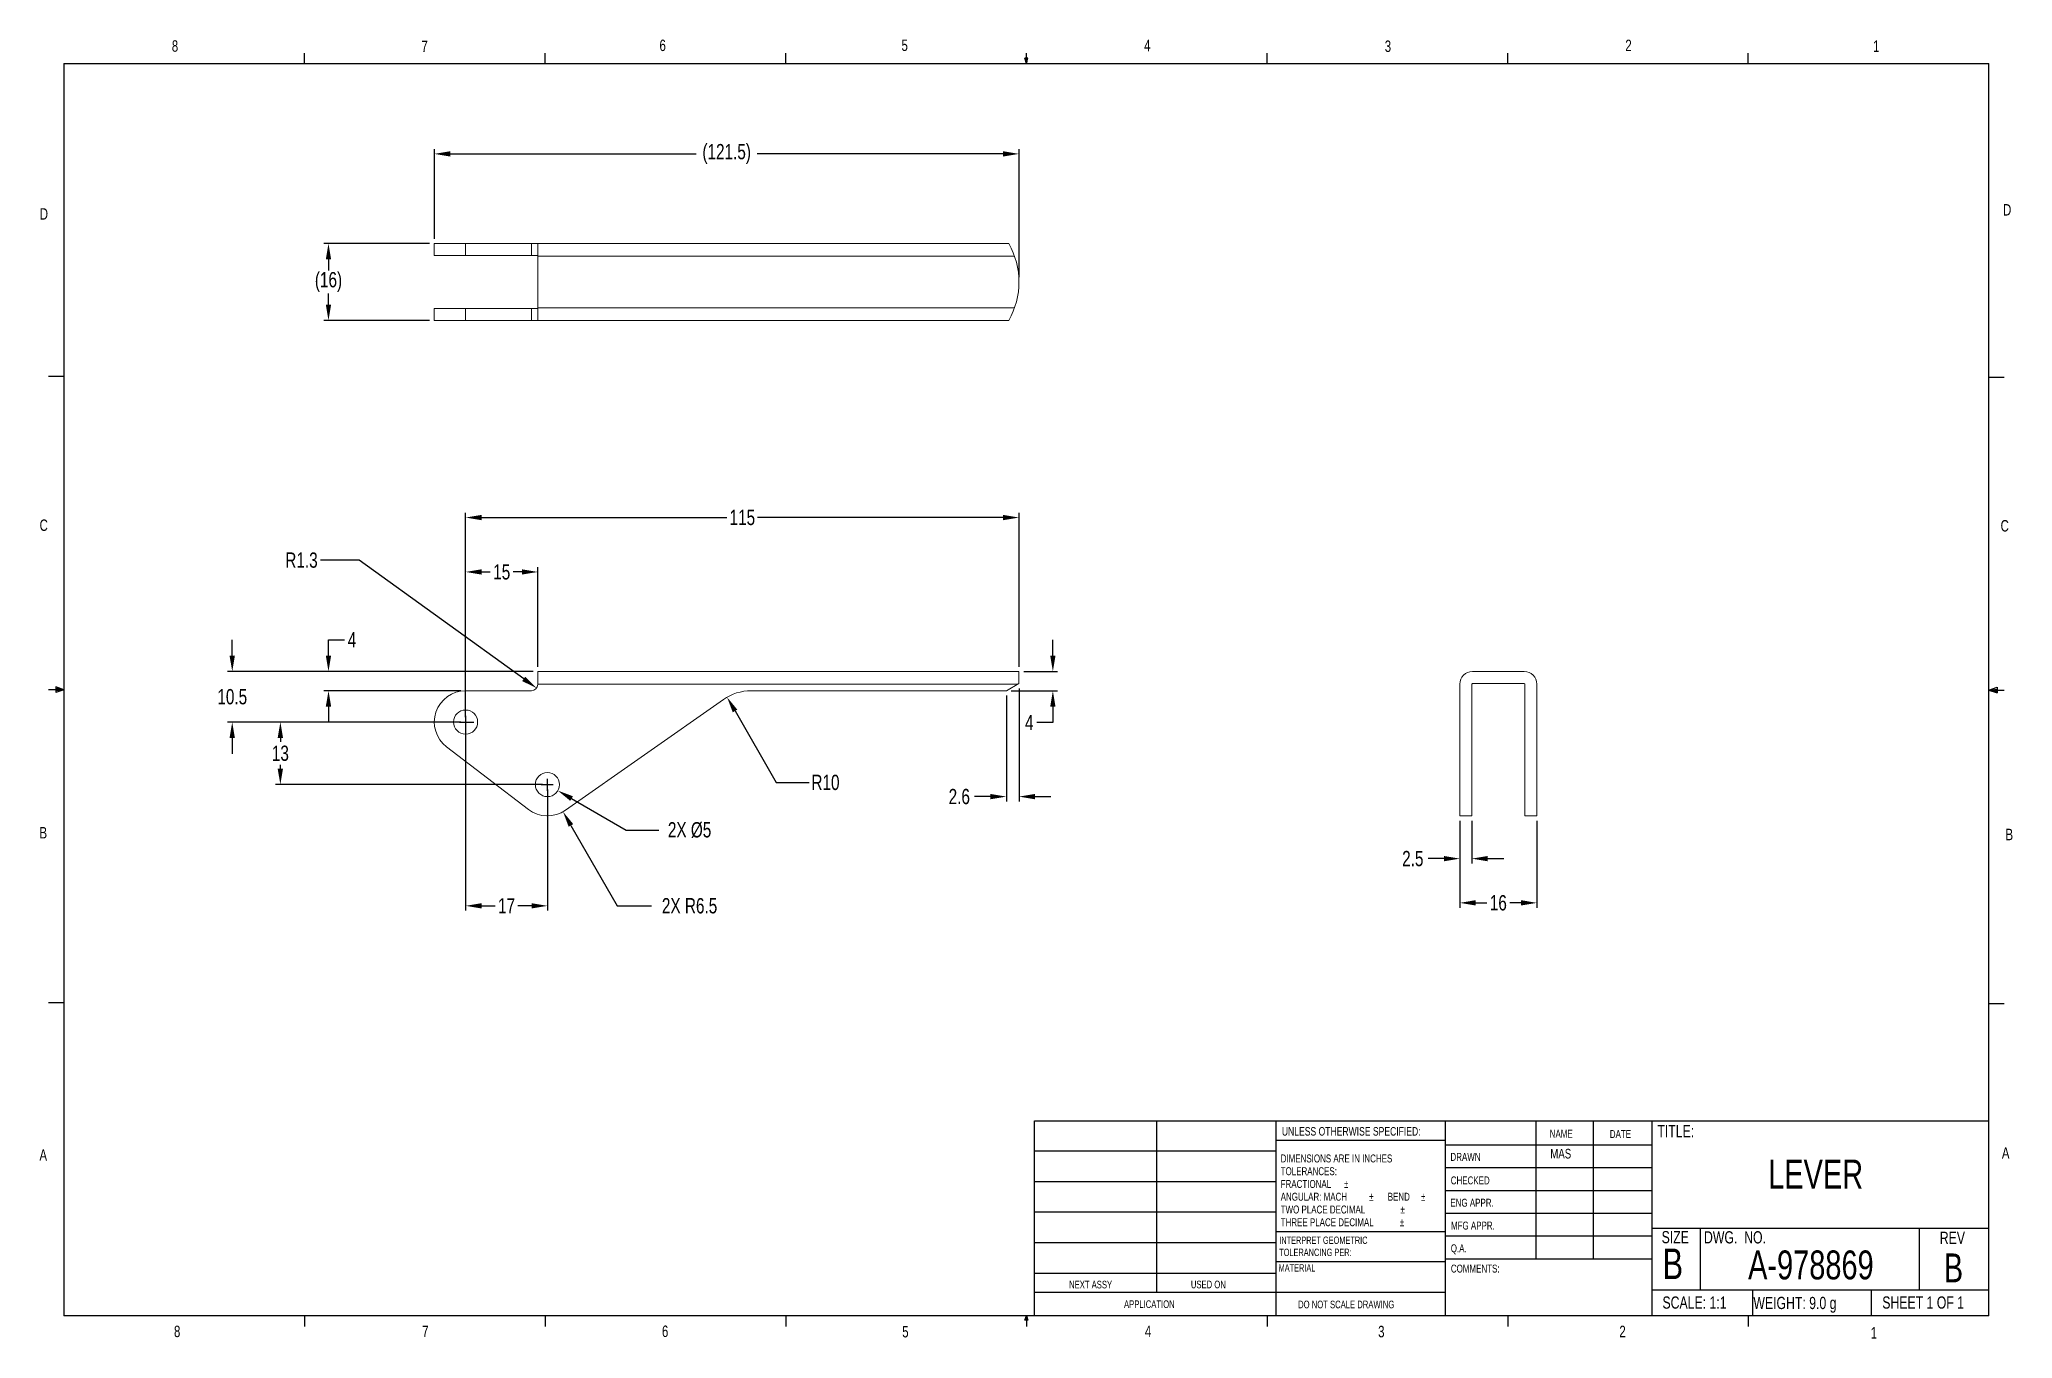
# Model space of a CAD drawing. Header units: millimetres. Extents: x 11 to 421, y 5 to 275.
import ezdxf
from ezdxf.enums import TextEntityAlignment as Align
from ezdxf.lldxf.tags import DXFTag

# ---------------------------------------------------------------- set-up
doc = ezdxf.new("R2010")
doc.units = ezdxf.units.MM
doc.header["$PDSIZE"] = -1
for name, color, linetype in [('CENTERLINE', 5, 'CENTERX2'), ('DIM', 2, 'Continuous'), ('HIDDEN', 3, 'HIDDEN'), ('TITLEBLOCK', 6, 'Continuous')]:
    doc.layers.add(name, color=color, linetype=linetype)
doc.layers.add('OBJECT', color=4, linetype='Continuous', lineweight=15)
doc.styles.add('SLDTEXTSTYLE0', font='TXT', dxfattribs={"width": 0.75})
tags = doc.linetypes.add('CENTERX2', pattern=[20.32, 12.7, -2.54, 2.54, -2.54]).pattern_tags.tags
tags[10:11] = [DXFTag(74, 4), DXFTag(75, 0), DXFTag(340, '0'), DXFTag(46, 1.0), DXFTag(50, 0.0), DXFTag(44, 0.0), DXFTag(45, 0.0)]
tags[8:9] = [DXFTag(74, 4), DXFTag(75, 0), DXFTag(340, '0'), DXFTag(46, 1.0), DXFTag(50, 0.0), DXFTag(44, 0.0), DXFTag(45, 0.0)]
tags[6:7] = [DXFTag(74, 4), DXFTag(75, 0), DXFTag(340, '0'), DXFTag(46, 1.0), DXFTag(50, 0.0), DXFTag(44, 0.0), DXFTag(45, 0.0)]
tags[4:5] = [DXFTag(74, 4), DXFTag(75, 0), DXFTag(340, '0'), DXFTag(46, 1.0), DXFTag(50, 0.0), DXFTag(44, 0.0), DXFTag(45, 0.0)]
tags = doc.linetypes.add('HIDDEN', pattern=[1.905, 1.27, -0.635]).pattern_tags.tags
tags[6:7] = [DXFTag(74, 4), DXFTag(75, 0), DXFTag(340, '0'), DXFTag(46, 1.0), DXFTag(50, 0.0), DXFTag(44, 0.0), DXFTag(45, 0.0)]
tags[4:5] = [DXFTag(74, 4), DXFTag(75, 0), DXFTag(340, '0'), DXFTag(46, 1.0), DXFTag(50, 0.0), DXFTag(44, 0.0), DXFTag(45, 0.0)]
doc.dimstyles.new('SLDDIMSTYLE0', dxfattribs={"dimtxt": 3.175, "dimasz": 3.302, "dimexe": 1, "dimexo": 1, "dimgap": 0.79375, "dimtad": 0, "dimtih": 1, "dimtoh": 1, "dimrnd": 1e-09, "dimzin": 12, "dimdsep": 46, "dimtxsty": 'SLDTEXTSTYLE0', "dimcen": 0.09, "dimadec": 0, "dimazin": 0, "dimtfac": 1, "dimtofl": 0, "dimtmove": 0, "dimatfit": 3, "dimfxl": 1, "dimtolj": 1, "dimtzin": 12, "dimarcsym": 0})

# ---------------------------------------------------------------- blocks, each defined once
blk = doc.blocks.new('*D14')
at = {"color": 0, "linetype": 'ByBlock', "lineweight": -2}
for p, q in [((116.3, 120.41), (116.48, 120.41)), ((116.39, 120.5), (116.39, 120.32)), ((121.28, 111.92), (130.9, 95.21)), ((130.9, 95.21), (137.99, 95.21))]:
    blk.add_line(p, q, dxfattribs=at)
at = {"color": 0, "linetype": 'ByBlock'}
blk.add_solid([(119.63, 114.78), (120.8, 111.65), (121.75, 112.2)], dxfattribs=at)
at = {"layer": 'DEFPOINTS', "color": 0, "linetype": 'ByBlock'}
for p in [(116.39, 120.41), (119.63, 114.78)]:
    blk.add_point(p, dxfattribs=at)
at = {"color": 0, "linetype": 'ByBlock', "insert": (145.93, 95.21), "char_height": 3.175, "attachment_point": 5, "style": 'SLDTEXTSTYLE0'}
blk.add_mtext('2X R6.5', dxfattribs=at)
blk = doc.blocks.new('*D13')
at = {"color": 0, "linetype": 'ByBlock', "lineweight": -2}
for p, q in [((116.3, 120.41), (116.48, 120.41)), ((116.39, 120.5), (116.39, 120.32)), ((121.41, 117.51), (132.73, 110.96)), ((132.73, 110.96), (139.57, 110.96))]:
    blk.add_line(p, q, dxfattribs=at)
at = {"color": 0, "linetype": 'ByBlock'}
blk.add_solid([(118.55, 119.16), (121.13, 117.03), (121.68, 117.99)], dxfattribs=at)
at = {"layer": 'DEFPOINTS', "color": 0, "linetype": 'ByBlock'}
for p in [(114.22, 121.67), (118.55, 119.16)]:
    blk.add_point(p, dxfattribs=at)
at = {"color": 0, "linetype": 'ByBlock', "insert": (145.93, 110.96), "char_height": 3.175, "attachment_point": 5, "style": 'SLDTEXTSTYLE0'}
blk.add_mtext('2X %%c5', dxfattribs=at)
blk = doc.blocks.new('*D12')
at = {"color": 0, "linetype": 'ByBlock', "lineweight": -2}
for p, q in [((99.39, 132.41), (99.39, 94.21)), ((116.39, 119.41), (116.39, 94.21)), ((102.69, 95.21), (105.5, 95.21)), ((113.08, 95.21), (110.27, 95.21))]:
    blk.add_line(p, q, dxfattribs=at)
at = {"color": 0, "linetype": 'ByBlock'}
for points in [[(99.39, 95.21), (102.69, 95.76), (102.69, 94.66)], [(116.39, 95.21), (113.08, 95.76), (113.08, 94.66)]]:
    blk.add_solid(points, dxfattribs=at)
at = {"layer": 'DEFPOINTS', "color": 0, "linetype": 'ByBlock'}
for p in [(99.39, 133.41), (116.39, 120.41)]:
    blk.add_point(p, dxfattribs=at)
at = {"color": 0, "linetype": 'ByBlock', "insert": (107.89, 95.21), "char_height": 3.175, "attachment_point": 5, "style": 'SLDTEXTSTYLE0'}
blk.add_mtext('17', dxfattribs=at)
blk = doc.blocks.new('*D11')
at = {"color": 0, "linetype": 'ByBlock', "lineweight": -2}
for p, q in [((98.39, 133.41), (59.89, 133.41)), ((60.89, 130.11), (60.89, 129.3)), ((60.89, 123.72), (60.89, 124.53)), ((115.39, 120.41), (59.89, 120.41))]:
    blk.add_line(p, q, dxfattribs=at)
at = {"color": 0, "linetype": 'ByBlock'}
for points in [[(60.89, 133.41), (61.44, 130.11), (60.33, 130.11)], [(60.89, 120.41), (61.44, 123.72), (60.33, 123.72)]]:
    blk.add_solid(points, dxfattribs=at)
at = {"layer": 'DEFPOINTS', "color": 0, "linetype": 'ByBlock'}
for p in [(99.39, 133.41), (116.39, 120.41)]:
    blk.add_point(p, dxfattribs=at)
at = {"color": 0, "linetype": 'ByBlock', "insert": (60.89, 126.91), "char_height": 3.175, "attachment_point": 5, "style": 'SLDTEXTSTYLE0'}
blk.add_mtext('13', dxfattribs=at)
blk = doc.blocks.new('*D10')
at = {"color": 0, "linetype": 'ByBlock', "lineweight": -2}
for p, q in [((50.89, 147.22), (50.89, 150.52)), ((113.39, 143.91), (49.89, 143.91)), ((98.39, 133.41), (49.89, 133.41)), ((50.89, 130.11), (50.89, 126.81))]:
    blk.add_line(p, q, dxfattribs=at)
at = {"color": 0, "linetype": 'ByBlock'}
for points in [[(50.89, 143.91), (51.44, 147.22), (50.33, 147.22)], [(50.89, 133.41), (51.44, 130.11), (50.33, 130.11)]]:
    blk.add_solid(points, dxfattribs=at)
at = {"layer": 'DEFPOINTS', "color": 0, "linetype": 'ByBlock'}
for p in [(114.39, 143.91), (99.39, 133.41)]:
    blk.add_point(p, dxfattribs=at)
at = {"color": 0, "linetype": 'ByBlock', "insert": (50.89, 138.66), "char_height": 3.175, "attachment_point": 5, "style": 'SLDTEXTSTYLE0'}
blk.add_mtext('10.5', dxfattribs=at)
blk = doc.blocks.new('*D9')
at = {"color": 0, "linetype": 'ByBlock', "lineweight": -2}
for p, q in [((70.89, 147.22), (70.89, 150.52)), ((70.89, 150.52), (74.19, 150.52)), ((113.39, 143.91), (69.89, 143.91)), ((98.39, 139.91), (69.89, 139.91)), ((70.89, 136.61), (70.89, 133.31))]:
    blk.add_line(p, q, dxfattribs=at)
at = {"color": 0, "linetype": 'ByBlock'}
for points in [[(70.89, 143.91), (71.44, 147.22), (70.33, 147.22)], [(70.89, 139.91), (71.44, 136.61), (70.33, 136.61)]]:
    blk.add_solid(points, dxfattribs=at)
at = {"layer": 'DEFPOINTS', "color": 0, "linetype": 'ByBlock'}
for p in [(114.39, 143.91), (99.39, 139.91)]:
    blk.add_point(p, dxfattribs=at)
at = {"color": 0, "linetype": 'ByBlock', "insert": (75.78, 150.52), "char_height": 3.17, "attachment_point": 5, "style": 'SLDTEXTSTYLE0'}
blk.add_mtext('4', dxfattribs=at)
blk = doc.blocks.new('*D8')
at = {"color": 0, "linetype": 'ByBlock', "lineweight": -2}
for p, q in [((77.25, 167.05), (69.25, 167.05)), ((111.46, 142.39), (77.25, 167.05))]:
    blk.add_line(p, q, dxfattribs=at)
at = {"color": 0, "linetype": 'ByBlock'}
blk.add_solid([(114.14, 140.45), (111.14, 141.94), (111.78, 142.83)], dxfattribs=at)
at = {"layer": 'DEFPOINTS', "color": 0, "linetype": 'ByBlock'}
for p in [(113.09, 141.21), (114.14, 140.45)]:
    blk.add_point(p, dxfattribs=at)
at = {"color": 0, "linetype": 'ByBlock', "insert": (65.28, 167.05), "char_height": 3.175, "attachment_point": 5, "style": 'SLDTEXTSTYLE0'}
blk.add_mtext('R1.3', dxfattribs=at)
blk = doc.blocks.new('*D7')
at = {"color": 0, "linetype": 'ByBlock', "lineweight": -2}
for p, q in [((155.37, 135.72), (163.95, 120.85)), ((163.95, 120.85), (170.79, 120.85))]:
    blk.add_line(p, q, dxfattribs=at)
at = {"color": 0, "linetype": 'ByBlock'}
blk.add_solid([(153.72, 138.58), (155.85, 135.99), (154.9, 135.44)], dxfattribs=at)
at = {"layer": 'DEFPOINTS', "color": 0, "linetype": 'ByBlock'}
for p in [(153.72, 138.58), (158.72, 129.91)]:
    blk.add_point(p, dxfattribs=at)
at = {"color": 0, "linetype": 'ByBlock', "insert": (174.17, 120.85), "char_height": 3.175, "attachment_point": 5, "style": 'SLDTEXTSTYLE0'}
blk.add_mtext('R10', dxfattribs=at)
blk = doc.blocks.new('*D6')
at = {"color": 0, "linetype": 'ByBlock', "lineweight": -2}
for p, q in [((99.39, 134.41), (99.39, 165.61)), ((102.69, 164.61), (104.5, 164.61)), ((111.08, 164.61), (109.27, 164.61)), ((114.39, 144.91), (114.39, 165.61))]:
    blk.add_line(p, q, dxfattribs=at)
at = {"color": 0, "linetype": 'ByBlock'}
for points in [[(99.39, 164.61), (102.69, 164.06), (102.69, 165.16)], [(114.39, 164.61), (111.08, 164.06), (111.08, 165.16)]]:
    blk.add_solid(points, dxfattribs=at)
at = {"layer": 'DEFPOINTS', "color": 0, "linetype": 'ByBlock'}
for p in [(114.39, 143.91), (99.39, 133.41)]:
    blk.add_point(p, dxfattribs=at)
at = {"color": 0, "linetype": 'ByBlock', "insert": (106.89, 164.61), "char_height": 3.175, "attachment_point": 5, "style": 'SLDTEXTSTYLE0'}
blk.add_mtext('15', dxfattribs=at)
blk = doc.blocks.new('*D5')
at = {"color": 0, "linetype": 'ByBlock', "lineweight": -2}
for p, q in [((99.39, 134.41), (99.39, 176.92)), ((214.39, 144.91), (214.39, 176.92)), ((102.69, 175.92), (153.7, 175.92)), ((211.08, 175.92), (160.07, 175.92))]:
    blk.add_line(p, q, dxfattribs=at)
at = {"color": 0, "linetype": 'ByBlock'}
for points in [[(99.39, 175.92), (102.69, 175.37), (102.69, 176.47)], [(214.39, 175.92), (211.08, 175.37), (211.08, 176.47)]]:
    blk.add_solid(points, dxfattribs=at)
at = {"layer": 'DEFPOINTS', "color": 0, "linetype": 'ByBlock'}
for p in [(214.39, 143.91), (99.39, 133.41)]:
    blk.add_point(p, dxfattribs=at)
at = {"color": 0, "linetype": 'ByBlock', "insert": (156.89, 175.92), "char_height": 3.175, "attachment_point": 5, "style": 'SLDTEXTSTYLE0'}
blk.add_mtext('115', dxfattribs=at)
blk = doc.blocks.new('*D4')
at = {"color": 0, "linetype": 'ByBlock', "lineweight": -2}
for p, q in [((221.42, 147.22), (221.42, 150.52)), ((215.39, 143.91), (222.42, 143.91)), ((212.76, 139.91), (222.42, 139.91)), ((221.42, 136.61), (221.42, 133.31)), ((221.42, 133.31), (218.12, 133.31))]:
    blk.add_line(p, q, dxfattribs=at)
at = {"color": 0, "linetype": 'ByBlock'}
for points in [[(221.42, 143.91), (220.87, 147.22), (221.97, 147.22)], [(221.42, 139.91), (220.87, 136.61), (221.97, 136.61)]]:
    blk.add_solid(points, dxfattribs=at)
at = {"layer": 'DEFPOINTS', "color": 0, "linetype": 'ByBlock'}
for p in [(214.39, 143.91), (211.76, 139.91)]:
    blk.add_point(p, dxfattribs=at)
at = {"color": 0, "linetype": 'ByBlock', "insert": (216.52, 133.31), "char_height": 3.17, "attachment_point": 5, "style": 'SLDTEXTSTYLE0'}
blk.add_mtext('4', dxfattribs=at)
blk = doc.blocks.new('*D3')
at = {"color": 0, "linetype": 'ByBlock', "lineweight": -2}
for p, q in [((91.89, 232.88), (69.89, 232.88)), ((70.89, 229.57), (70.89, 227.26)), ((70.89, 220.18), (70.89, 222.49)), ((91.89, 216.88), (69.89, 216.88))]:
    blk.add_line(p, q, dxfattribs=at)
at = {"color": 0, "linetype": 'ByBlock'}
for points in [[(70.89, 232.88), (71.44, 229.57), (70.33, 229.57)], [(70.89, 216.88), (71.44, 220.18), (70.33, 220.18)]]:
    blk.add_solid(points, dxfattribs=at)
at = {"layer": 'DEFPOINTS', "color": 0, "linetype": 'ByBlock'}
for p in [(92.89, 232.88), (92.89, 216.88)]:
    blk.add_point(p, dxfattribs=at)
at = {"color": 0, "linetype": 'ByBlock', "insert": (70.89, 224.88), "char_height": 3.175, "attachment_point": 5, "style": 'SLDTEXTSTYLE0'}
blk.add_mtext('(16)', dxfattribs=at)
blk = doc.blocks.new('*D2')
at = {"color": 0, "linetype": 'ByBlock', "lineweight": -2}
for p, q in [((92.89, 233.88), (92.89, 252.5)), ((96.19, 251.5), (147.28, 251.5)), ((211.08, 251.5), (159.99, 251.5)), ((214.39, 225.88), (214.39, 252.5))]:
    blk.add_line(p, q, dxfattribs=at)
at = {"color": 0, "linetype": 'ByBlock'}
for points in [[(92.89, 251.5), (96.19, 250.95), (96.19, 252.05)], [(214.39, 251.5), (211.08, 250.95), (211.08, 252.05)]]:
    blk.add_solid(points, dxfattribs=at)
at = {"layer": 'DEFPOINTS', "color": 0, "linetype": 'ByBlock'}
for p in [(92.89, 232.88), (214.39, 224.88)]:
    blk.add_point(p, dxfattribs=at)
at = {"color": 0, "linetype": 'ByBlock', "insert": (153.64, 251.5), "char_height": 3.175, "attachment_point": 5, "style": 'SLDTEXTSTYLE0'}
blk.add_mtext('(121.5)', dxfattribs=at)
blk = doc.blocks.new('TITLEBLOCK-B')
at = {"layer": 'TITLEBLOCK'}
for p, q in [((65.91, 270.31), (65.91, 272.46)), ((115.91, 270.31), (115.91, 272.46)), ((165.92, 270.31), (165.92, 272.46)), ((215.93, 270.31), (215.59, 271.37)), ((216.24, 271.37), (215.59, 271.37)), ((215.75, 271.37), (215.93, 270.31)), ((215.93, 270.31), (215.93, 272.46)), ((215.93, 270.31), (216.24, 271.37)), ((216.05, 271.37), (215.93, 270.31)), ((265.93, 270.31), (265.93, 272.46)), ((315.94, 270.31), (315.94, 272.46)), ((365.94, 270.31), (365.94, 272.46)), ((15.91, 270.31), (415.96, 270.31)), ((15.91, 270.31), (15.91, 9.96)), ((415.96, 9.96), (415.96, 270.31)), ((15.91, 205.22), (12.73, 205.22)), ((415.96, 205.11), (419.13, 205.11)), ((15.91, 140.13), (12.73, 140.13)), ((15.91, 140.13), (14.2, 140.74)), ((14.2, 140.74), (14.2, 139.56)), ((15.91, 140.13), (14.2, 140.36)), ((15.91, 140.13), (14.2, 139.56)), ((15.91, 140.13), (14.2, 139.87)), ((415.96, 140.02), (417.66, 140.63)), ((415.96, 140.02), (417.66, 140.25)), ((415.96, 140.02), (417.66, 139.45)), ((415.96, 140.02), (417.66, 139.76)), ((415.96, 140.02), (419.13, 140.02)), ((417.66, 140.63), (417.66, 139.45)), ((15.91, 75.05), (12.73, 75.05)), ((415.96, 74.94), (419.13, 74.94)), ((217.61, 50.53), (415.96, 50.53)), ((217.61, 9.96), (217.61, 50.53)), ((242.96, 50.53), (242.96, 14.94)), ((267.83, 9.96), (267.83, 50.53)), ((302.92, 50.53), (302.92, 9.96)), ((321.82, 50.33), (321.82, 21.75)), ((333.72, 50.33), (333.72, 21.75)), ((345.89, 50.53), (345.89, 9.96)), ((302.92, 46.41), (267.83, 46.41)), ((302.92, 45.57), (345.89, 45.57)), ((217.61, 44.28), (267.83, 44.28)), ((217.61, 37.93), (267.83, 37.93)), ((302.92, 40.8), (345.89, 40.8)), ((302.92, 36.04), (345.89, 36.04)), ((217.61, 31.58), (267.83, 31.58)), ((345.89, 31.28), (302.92, 31.28)), ((217.61, 25.23), (267.83, 25.23)), ((267.83, 27.52), (302.92, 27.52)), ((345.89, 26.52), (302.92, 26.52)), ((345.89, 28.24), (415.96, 28.24)), ((355.93, 28.24), (355.93, 15.37)), ((401.43, 28.24), (401.43, 15.37)), ((267.83, 21.3), (302.92, 21.3)), ((345.89, 21.75), (302.92, 21.75)), ((217.61, 18.88), (267.83, 18.88)), ((217.61, 14.94), (302.92, 14.94)), ((345.89, 15.37), (415.96, 15.37)), ((366.79, 15.37), (366.79, 9.96)), ((391.48, 15.37), (391.48, 9.96)), ((415.96, 9.96), (15.91, 9.96)), ((65.91, 9.96), (65.91, 7.8)), ((115.91, 9.96), (115.91, 7.8)), ((165.92, 9.96), (165.92, 7.8)), ((215.59, 9.08), (215.93, 9.96)), ((216.24, 9.08), (215.59, 9.08)), ((215.93, 9.96), (215.93, 7.8)), ((215.93, 9.96), (216.24, 9.08)), ((265.93, 9.96), (265.93, 7.8)), ((315.94, 9.96), (315.94, 7.8)), ((365.94, 9.96), (365.94, 7.8))]:
    blk.add_line(p, q, dxfattribs=at)
at = {"layer": 'TITLEBLOCK', "attachment_point": 1, "style": 'SLDTEXTSTYLE0'}
for s, insert, char_height in [('8', (38.33, 275.12), 2.38), ('7', (90.2, 275.05), 2.38), ('6', (139.67, 275.25), 2.38), ('5', (189.96, 275.27), 2.38), ('4', (240.39, 275.23), 2.38), ('3', (290.39, 275.07), 2.38), ('2', (340.39, 275.24), 2.38), ('1', (391.86, 275.08), 2.38), ('D', (10.89, 240.22), 2.38), ('D', (418.88, 241.07), 2.38), ('C', (10.85, 175.52), 2.38), ('C', (418.37, 175.39), 2.38), ('B', (10.83, 111.59), 2.38), ('B', (419.39, 111.23), 2.38), ('UNLESS OTHERWISE SPECIFIED:', (269.01, 49.23), 1.778), ('TITLE:', (347.05, 49.65), 2.54), ('NAME', (324.68, 48.66), 1.651), ('DATE', (337.17, 48.61), 1.651), ('A', (10.82, 44.6), 2.38), ('DIMENSIONS ARE IN INCHES', (268.77, 43.53), 1.651), ('DRAWN', (304.05, 43.86), 1.651), ('A', (418.64, 45.02), 2.38), ('TOLERANCES:', (268.77, 40.88), 1.651), ('FRACTIONAL', (268.77, 38.23), 1.651), ('%%p', (281.92, 38.23), 1.651), ('CHECKED', (304.11, 38.97), 1.651), ('ANGULAR: MACH', (268.77, 35.58), 1.651), ('TWO PLACE DECIMAL    ', (268.77, 32.92), 1.651), ('%%p', (287.15, 35.58), 1.651), ('     BEND ', (288.72, 35.58), 1.651), ('%%p', (297.93, 35.58), 1.651), ('ENG APPR.', (304.03, 34.33), 1.651), ('THREE PLACE DECIMAL  ', (268.77, 30.27), 1.651), ('%%p', (293.51, 30.27), 1.651), ('%%p', (293.65, 32.92), 1.651), ('MFG APPR.', (304.16, 29.58), 1.651), ('INTERPRET GEOMETRIC', (268.47, 26.47), 1.524), ('Q.A.', (304.12, 24.86), 1.651), ('SIZE', (347.94, 27.62), 2.54), ('DWG.  NO.', (356.74, 27.58), 2.54), ('REV', (405.74, 27.48), 2.54), ('MATERIAL', (268.34, 20.72), 1.524), ('TOLERANCING PER:', (268.47, 23.95), 1.524), ('COMMENTS:', (304.14, 20.64), 1.651), ('B', (348.14, 23.98), 6.35), ('NEXT ASSY', (224.8, 17.28), 1.587), ('USED ON', (250.11, 17.31), 1.587), ('APPLICATION', (236.21, 13.21), 1.5875), ('DO NOT SCALE DRAWING', (272.39, 13.15), 1.5875), ('SCALE: 1:1', (348.11, 14.02), 2.54), ('WEIGHT: 9.0 g', (367, 13.94), 2.54), ('SHEET 1 OF 1', (393.79, 14.03), 2.54), ('8', (38.78, 7.95), 2.38), ('7', (90.36, 7.96), 2.38), ('6', (140.18, 7.97), 2.38), ('5', (190.12, 7.89), 2.38), ('4', (240.54, 7.97), 2.38), ('3', (289.02, 7.92), 2.38), ('2', (339.15, 7.94), 2.38), ('1', (391.37, 7.65), 2.38)]:
    blk.add_mtext(s, dxfattribs=dict(at, insert=insert, char_height=char_height))
at = {"layer": 'TITLEBLOCK', "style": 'SLDTEXTSTYLE0', "width": 0.75}
for tag, height, p in [('DRAWN_BY', 2, (326.97, 43.7)), ('TITLE', 6, (379.94, 39.45)), ('DWG_NO', 6, (378.95, 20.58)), ('REV', 6, (408.58, 19.96))]:
    blk.add_attdef(tag, text='', height=height, dxfattribs=at).set_placement(p, align=Align.MIDDLE)
blk = doc.blocks.new('*D15')
at = {"color": 0, "linetype": 'ByBlock', "lineweight": -2}
for p, q in [((306, 112.91), (306, 94.83)), ((322, 112.91), (322, 94.83)), ((309.3, 95.83), (311.61, 95.83)), ((318.7, 95.83), (316.39, 95.83))]:
    blk.add_line(p, q, dxfattribs=at)
at = {"color": 0, "linetype": 'ByBlock'}
for points in [[(306, 95.83), (309.3, 95.28), (309.3, 96.39)], [(322, 95.83), (318.7, 95.28), (318.7, 96.39)]]:
    blk.add_solid(points, dxfattribs=at)
at = {"layer": 'DEFPOINTS', "color": 0, "linetype": 'ByBlock'}
for p in [(306, 113.91), (322, 113.91)]:
    blk.add_point(p, dxfattribs=at)
at = {"color": 0, "linetype": 'ByBlock', "insert": (314, 95.83), "char_height": 3.175, "attachment_point": 5, "style": 'SLDTEXTSTYLE0'}
blk.add_mtext('16', dxfattribs=at)
blk = doc.blocks.new('*D16')
at = {"color": 0, "linetype": 'ByBlock', "lineweight": -2}
for p, q in [((306, 112.91), (306, 104.02)), ((308.5, 112.91), (308.5, 104.02)), ((302.7, 105.02), (299.4, 105.02)), ((311.8, 105.02), (315.11, 105.02))]:
    blk.add_line(p, q, dxfattribs=at)
at = {"color": 0, "linetype": 'ByBlock'}
for points in [[(306, 105.02), (302.7, 105.57), (302.7, 104.47)], [(308.5, 105.02), (311.8, 105.57), (311.8, 104.47)]]:
    blk.add_solid(points, dxfattribs=at)
at = {"layer": 'DEFPOINTS', "color": 0, "linetype": 'ByBlock'}
for p in [(306, 113.91), (308.5, 113.91)]:
    blk.add_point(p, dxfattribs=at)
at = {"color": 0, "linetype": 'ByBlock', "insert": (296.22, 105.02), "char_height": 3.175, "attachment_point": 5, "style": 'SLDTEXTSTYLE0'}
blk.add_mtext('2.5', dxfattribs=at)
blk = doc.blocks.new('*D17')
at = {"color": 0, "linetype": 'ByBlock', "lineweight": -2}
for p, q in [((214.39, 140.41), (214.39, 116.91)), ((211.76, 138.91), (211.76, 116.91)), ((208.46, 117.91), (205.16, 117.91)), ((217.69, 117.91), (220.99, 117.91))]:
    blk.add_line(p, q, dxfattribs=at)
at = {"color": 0, "linetype": 'ByBlock'}
for points in [[(211.76, 117.91), (208.46, 118.46), (208.46, 117.36)], [(214.39, 117.91), (217.69, 118.46), (217.69, 117.36)]]:
    blk.add_solid(points, dxfattribs=at)
at = {"layer": 'DEFPOINTS', "color": 0, "linetype": 'ByBlock'}
for p in [(211.76, 139.91), (214.39, 141.41)]:
    blk.add_point(p, dxfattribs=at)
at = {"color": 0, "linetype": 'ByBlock', "insert": (201.98, 117.91), "char_height": 3.175, "attachment_point": 5, "style": 'SLDTEXTSTYLE0'}
blk.add_mtext('2.6', dxfattribs=at)

msp = doc.modelspace()

# ---------------------------------------------------------------- linework, layer by layer
at = {"layer": 'CENTERLINE'}
for p, q in [((98.115, 133.414), (101.08, 133.414)), ((99.385, 134.684), (99.385, 132.144)), ((115.115, 120.414), (117.614, 120.414)), ((116.385, 119.144), (116.385, 121.622))]:
    msp.add_line(p, q, dxfattribs=at)
at = {"layer": 'HIDDEN', "lineweight": 0}
for p, q in [((99.385, 230.376), (99.385, 232.876)), ((113.085, 230.376), (113.085, 232.876)), ((213.446, 230.276), (114.385, 230.276)), ((99.385, 219.376), (99.385, 216.876)), ((113.085, 219.376), (113.085, 216.876)), ((213.446, 219.476), (114.385, 219.476)), ((214.198, 141.311), (114.385, 141.314))]:
    msp.add_line(p, q, dxfattribs=at)
at = {"layer": 'OBJECT'}
for p, q in [((212.242, 232.876), (92.885, 232.876)), ((114.385, 230.376), (92.885, 230.376)), ((114.385, 232.876), (114.385, 216.876)), ((92.885, 219.376), (114.385, 219.376)), ((212.242, 216.876), (92.885, 216.876)), ((114.385, 143.914), (114.385, 141.314)), ((214.385, 143.914), (114.385, 143.914)), ((308.602, 143.914), (319.402, 143.914)), ((113.085, 139.914), (99.385, 139.914)), ((114.385, 141.314), (114.385, 141.214)), ((158.719, 139.914), (211.759, 139.914)), ((214.385, 141.414), (211.759, 139.914)), ((306.002, 141.314), (306.002, 113.914)), ((308.502, 141.314), (308.502, 113.914)), ((308.602, 141.414), (319.402, 141.414)), ((319.502, 141.314), (319.502, 113.914)), ((322.002, 141.314), (322.002, 113.914)), ((120.113, 115.09), (152.984, 138.106)), ((95.437, 128.251), (112.437, 115.251)), ((306.002, 113.914), (308.502, 113.914)), ((319.502, 113.914), (322.002, 113.914))]:
    msp.add_line(p, q, dxfattribs=at)
for centre in [(99.385, 133.414), (116.385, 120.414)]:
    msp.add_circle(centre, 2.5, dxfattribs=at)
for centre, radius, start, end in [((198.385, 224.876), 16, 330, 30), ((308.602, 141.314), 2.6, 90, 180), ((319.402, 141.314), 2.6, 0, 90), ((99.385, 133.414), 6.5, 90, 232.59464), ((113.085, 141.214), 1.3, 270, 0), ((158.719, 129.914), 10, 90, 125), ((308.602, 141.314), 0.1, 90, 180), ((319.402, 141.314), 0.1, 0, 90), ((116.385, 120.414), 6.5, 232.59464, 305)]:
    msp.add_arc(centre, radius, start, end, dxfattribs=at)
for points in [[(92.885, 232.876), (92.885, 230.376)], [(92.885, 219.376), (92.885, 216.876)], [(214.385, 141.414), (214.385, 143.914)]]:
    msp.add_open_spline(points, degree=1, dxfattribs=at)

# ---------------------------------------------------------------- block references
at = {"layer": 'TITLEBLOCK'}
msp.add_blockref('TITLEBLOCK-B', (0, 0), dxfattribs=at).add_auto_attribs({'TITLE': 'LEVER', 'REV': 'B', 'DWG_NO': 'A-978869', 'DRAWN_BY': 'MAS'})

# ---------------------------------------------------------------- dimensions: what is measured, and where the dimension line sits
at = {"layer": 'DIM'}
dim = msp.add_linear_dim(base=(214.385, 251.5), p1=(92.885, 232.876), p2=(214.385, 224.876), text='(<>)', dimstyle='SLDDIMSTYLE0', dxfattribs=at)
dim.commit()
dim.dimension.update_dxf_attribs({"geometry": '*D2', "text_midpoint": (153.635, 251.5)})
dim = msp.add_linear_dim(base=(70.885, 232.876), p1=(92.885, 216.876), p2=(92.885, 232.876), angle=90, text='(<>)', dimstyle='SLDDIMSTYLE0', dxfattribs=at)
dim.commit()
dim.dimension.update_dxf_attribs({"geometry": '*D3', "text_midpoint": (70.885, 224.876)})
for base, p1, p2, picture, middle in [((214.385, 175.921), (99.385, 133.414), (214.385, 143.914), '*D5', (156.885, 175.921)), ((114.385, 164.612), (99.385, 133.414), (114.385, 143.914), '*D6', (106.885, 164.612)), ((99.385, 95.214), (116.385, 120.414), (99.385, 133.414), '*D12', (107.885, 95.214)), ((306.002, 105.023), (308.502, 113.914), (306.002, 113.914), '*D16', (296.223, 105.023)), ((322.002, 95.835), (306.002, 113.914), (322.002, 113.914), '*D15', (314.002, 95.835))]:
    dim = msp.add_linear_dim(base=base, p1=p1, p2=p2, dimstyle='SLDDIMSTYLE0', dxfattribs=at)
    dim.commit()
    dim.dimension.update_dxf_attribs({"geometry": picture, "text_midpoint": middle})
for center, mpoint, picture, middle in [((113.085, 141.214), (114.14, 140.454), '*D8', (65.279, 167.048)), ((158.719, 129.914), (153.723, 138.577), '*D7', (174.166, 120.846))]:
    dim = msp.add_radius_dim(center=center, mpoint=mpoint, dimstyle='SLDDIMSTYLE0', dxfattribs=at)
    dim.commit()
    dim.dimension.update_dxf_attribs({"geometry": picture, "text_midpoint": middle})
for base, p1, p2, picture, middle in [((70.885, 143.914), (99.385, 139.914), (114.385, 143.914), '*D9', (75.779, 150.518)), ((50.885, 143.914), (99.385, 133.414), (114.385, 143.914), '*D10', (50.885, 138.664)), ((60.885, 133.414), (116.385, 120.414), (99.385, 133.414), '*D11', (60.885, 126.914))]:
    dim = msp.add_linear_dim(base=base, p1=p1, p2=p2, angle=90, dimstyle='SLDDIMSTYLE0', dxfattribs=at)
    dim.commit()
    dim.dimension.update_dxf_attribs({"geometry": picture, "text_midpoint": middle})
dim = msp.add_linear_dim(base=(221.418, 139.914), p1=(214.385, 143.914), p2=(211.759, 139.914), angle=90, dimstyle='SLDDIMSTYLE0', override={"dimexe": 1.5, "dimexo": 1}, dxfattribs=at)
dim.commit()
dim.dimension.update_dxf_attribs({"geometry": '*D4', "text_midpoint": (216.524, 133.31)})
dim = msp.add_linear_dim(base=(211.759, 117.91), p1=(214.385, 141.414), p2=(211.759, 139.914), dimstyle='SLDDIMSTYLE0', override={"dimdec": 1}, dxfattribs=at)
dim.commit()
dim.dimension.update_dxf_attribs({"geometry": '*D17', "text_midpoint": (201.98, 117.91)})
dim = msp.add_diameter_dim_2p(p1=(114.221, 121.666), p2=(118.549, 119.162), text='2X <>', dimstyle='SLDDIMSTYLE0', dxfattribs=at)
dim.commit()
dim.dimension.update_dxf_attribs({"geometry": '*D13', "text_midpoint": (145.927, 110.961)})
dim = msp.add_radius_dim(center=(116.385, 120.414), mpoint=(119.63, 114.782), text='2X <>', dimstyle='SLDDIMSTYLE0', dxfattribs=at)
dim.commit()
dim.dimension.update_dxf_attribs({"geometry": '*D14', "text_midpoint": (145.927, 95.214)})

doc.saveas('drawing.dxf')
